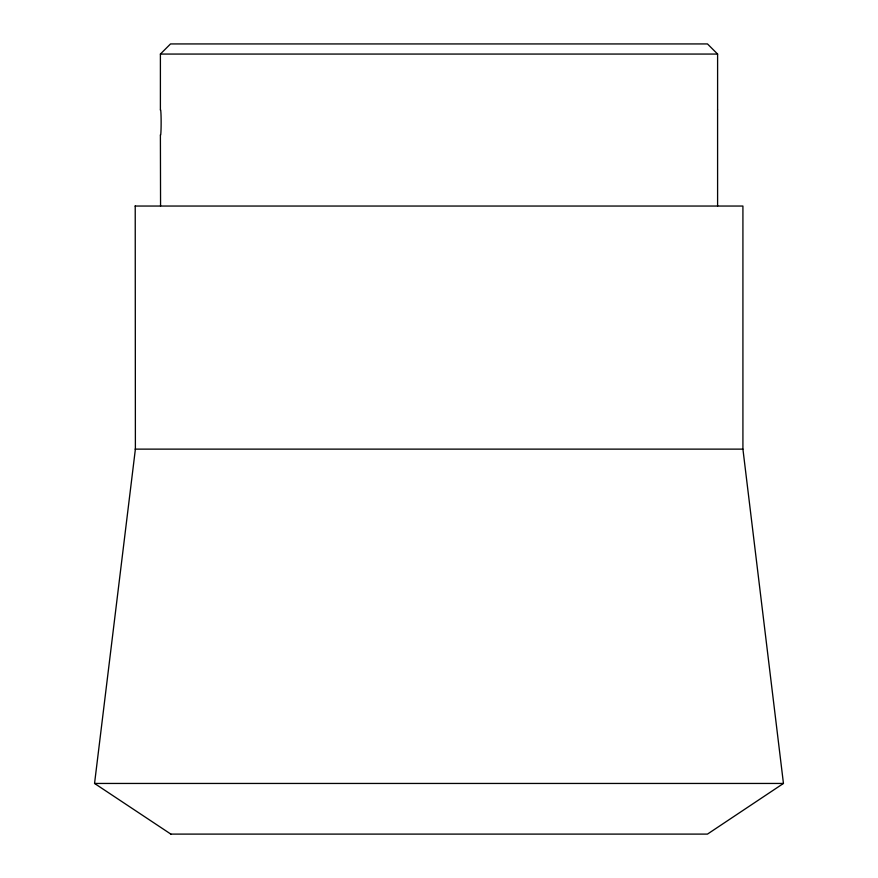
<?xml version="1.0" encoding="UTF-8"?>
<svg xmlns="http://www.w3.org/2000/svg" width="878" height="878" viewBox="0 0 878 878"><rect width="100%" height="100%" fill="white"/><g stroke="black" fill="none" stroke-linecap="round" stroke-linejoin="round"><path stroke-width="1.32" d="M717.589 109.871L717.6 206.045M170.848 834.1L94.55 783.45L135.388 449.13L135.223 206.045M160.4 109.816L160.4 54.063L170.519 43.933L707.481 43.933L717.6 54.063L717.6 109.816M135.08 206.045L742.92 206.045L742.92 449.13L783.45 783.45L707.47 834.1L170.53 834.1M160.4 54.063L717.6 54.063M135.08 449.13L742.92 449.13M94.55 783.45L783.45 783.45M160.4 135.146L160.564 206.045M160.411 110.178A12.665 0.593 90 0 1 161.135 122.481A12.665 0.593 90 0 1 160.411 134.784"/></g></svg>
